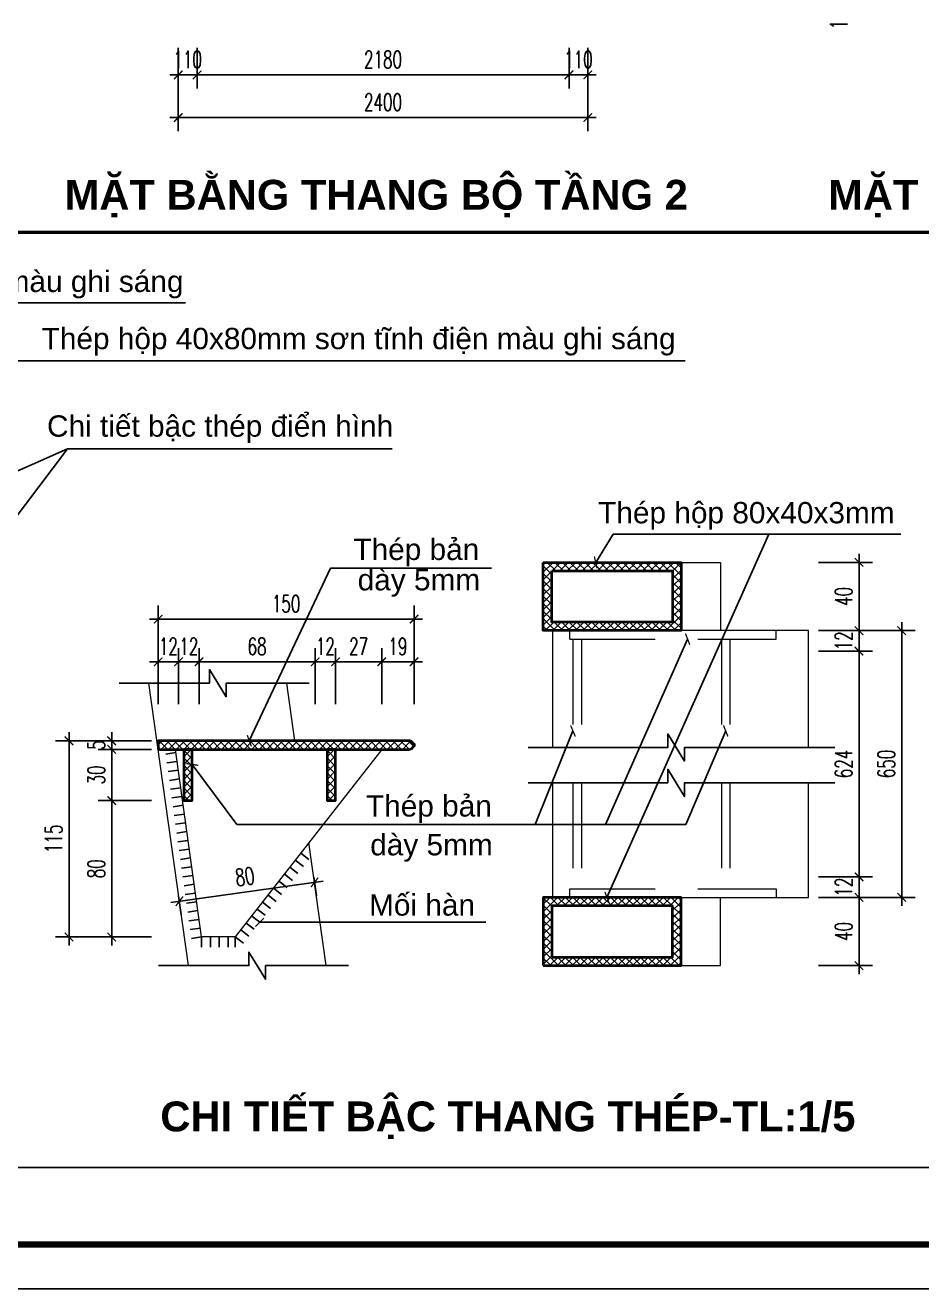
# Model space of a CAD drawing. Header units: millimetres. Extents: x -229618 to 2906, y -178063 to 96806.
# Drawn here: x -142437 to -137183, y -63851 to -56448 of the extents above; entities that cross this region are included whole.
import ezdxf
from ezdxf.enums import TextEntityAlignment as Align

# ---------------------------------------------------------------- set-up
doc = ezdxf.new("R2010")
doc.units = ezdxf.units.MM
doc.header["$LTSCALE"] = 200
doc.header["$MEASUREMENT"] = 0
doc.header["$PDMODE"] = 3
doc.header["$PDSIZE"] = 50
doc.linetypes.add('DASHED2', pattern=[0.375, 0.25, -0.125])
doc.layers.get('0').update_dxf_attribs({"color": 95, "linetype": 'CONTINUOUS'})
doc.layers.get('DEFPOINTS').update_dxf_attribs({"linetype": 'CONTINUOUS'})
for name, color, linetype, lineweight in [('cat', 1, 'CONTINUOUS', 40), ('hatch', 250, 'CONTINUOUS', 5), ('khuat', 8, 'DASHED2', 15), ('nho', 252, 'CONTINUOUS', 15), ('thay', 7, 'CONTINUOUS', 18)]:
    doc.layers.add(name, color=color, linetype=linetype, lineweight=lineweight)
for name, color, linetype in [('DIM', 251, 'CONTINUOUS'), ('KHUNGTEN', 7, 'CONTINUOUS'), ('TEXT', 33, 'CONTINUOUS')]:
    doc.layers.add(name, color=color, linetype=linetype)
doc.layers.add('in', color=203, linetype='CONTINUOUS', lineweight=5, plot=False)
doc.styles.add('Aria H B iso', font='Vharialb_0.ttf')
doc.styles.add('Arial iso', font='vnarial_0.ttf')
doc.styles.add('Scale', font='vnsimli.shx', dxfattribs={"width": 0.65, "bigfont": 'bigfont.shx'})
doc.dimstyles.new('Scale', dxfattribs={"dimscale": 75, "dimtxt": 2, "dimasz": 1, "dimexe": 1.6, "dimexo": 0, "dimgap": 0.8, "dimtad": 1, "dimdec": 0, "dimzin": 0, "dimdsep": 46, "dimtxsty": 'Scale', "dimblk": 'ARCHTICK', "dimcen": 0.1, "dimdle": 1, "dimclrd": 256, "dimclre": 256, "dimclrt": 3, "dimadec": 0, "dimazin": 0, "dimtfac": 1, "dimtdec": 0, "dimtix": 1, "dimtmove": 2, "dimatfit": 3, "dimldrblk": 'ARCHTICK', "dimfxl": 0, "dimtolj": 1, "dimtzin": 0, "dimarcsym": 0})

# ---------------------------------------------------------------- blocks, each defined once
blk = doc.blocks.new('_ArchTick')
at = {"color": 0, "linetype": 'ByBlock', "const_width": 0.15}
blk.add_lwpolyline([(-0.5, -0.5), (0.5, 0.5)], dxfattribs=at)
blk = doc.blocks.new('*D1002')
at = {"layer": 'DEFPOINTS', "color": 0}
for p in [(-139250, -56579.9), (-139140, -56579.9), (-139250, -56738.3)]:
    blk.add_point(p, dxfattribs=at)
at = {"layer": 'DIM', "lineweight": -2}
for p, q in [((-139250, -56579.9), (-139250, -56818.3)), ((-139140, -56579.9), (-139140, -56818.3)), ((-139250, -56738.3), (-139300, -56738.3)), ((-139140, -56738.3), (-139250, -56738.3)), ((-139140, -56738.3), (-139090, -56738.3))]:
    blk.add_line(p, q, dxfattribs=at)
at = {"layer": 'DIM', "lineweight": -2, "xscale": 50, "yscale": 50, "zscale": 50}
blk.add_blockref('_ArchTick', (-139250, -56738.3), dxfattribs=at)
at = {"layer": 'DIM', "lineweight": -2, "xscale": 50, "yscale": 50, "zscale": 50, "rotation": 180}
blk.add_blockref('_ArchTick', (-139140, -56738.3), dxfattribs=at)
at = {"layer": 'DIM', "color": 3, "insert": (-139195, -56648.3), "char_height": 100, "attachment_point": 5, "style": 'Scale'}
blk.add_mtext('\\A1;110', dxfattribs=at)
blk = doc.blocks.new('*D1003')
at = {"layer": 'DEFPOINTS', "color": 0}
for p in [(-141430, -56579.9), (-139250, -56579.9), (-141430, -56738.3)]:
    blk.add_point(p, dxfattribs=at)
at = {"layer": 'DIM', "lineweight": -2}
for p, q in [((-141430, -56579.9), (-141430, -56818.3)), ((-139250, -56579.9), (-139250, -56818.3)), ((-139200, -56738.3), (-141480, -56738.3))]:
    blk.add_line(p, q, dxfattribs=at)
at = {"layer": 'DIM', "lineweight": -2, "xscale": 50, "yscale": 50, "zscale": 50, "rotation": 180}
blk.add_blockref('_ArchTick', (-141430, -56738.3), dxfattribs=at)
at = {"layer": 'DIM', "lineweight": -2, "xscale": 50, "yscale": 50, "zscale": 50}
blk.add_blockref('_ArchTick', (-139250, -56738.3), dxfattribs=at)
at = {"layer": 'DIM', "color": 3, "insert": (-140340, -56648.3), "char_height": 100, "attachment_point": 5, "style": 'Scale'}
blk.add_mtext('\\A1;2180', dxfattribs=at)
blk = doc.blocks.new('*D1004')
at = {"layer": 'DEFPOINTS', "color": 0}
for p in [(-141540, -56579.9), (-141430, -56579.9), (-141540, -56738.3)]:
    blk.add_point(p, dxfattribs=at)
at = {"layer": 'DIM', "lineweight": -2}
for p, q in [((-141540, -56579.9), (-141540, -56818.3)), ((-141430, -56579.9), (-141430, -56818.3)), ((-141540, -56738.3), (-141590, -56738.3)), ((-141430, -56738.3), (-141540, -56738.3)), ((-141430, -56738.3), (-141380, -56738.3))]:
    blk.add_line(p, q, dxfattribs=at)
at = {"layer": 'DIM', "lineweight": -2, "xscale": 50, "yscale": 50, "zscale": 50}
blk.add_blockref('_ArchTick', (-141540, -56738.3), dxfattribs=at)
at = {"layer": 'DIM', "lineweight": -2, "xscale": 50, "yscale": 50, "zscale": 50, "rotation": 180}
blk.add_blockref('_ArchTick', (-141430, -56738.3), dxfattribs=at)
at = {"layer": 'DIM', "color": 3, "insert": (-141485, -56648.3), "char_height": 100, "attachment_point": 5, "style": 'Scale'}
blk.add_mtext('\\A1;110', dxfattribs=at)
blk = doc.blocks.new('*D1005')
at = {"layer": 'DEFPOINTS', "color": 0}
for p in [(-141540, -56704.9), (-139140, -56704.9), (-141540, -56988.3)]:
    blk.add_point(p, dxfattribs=at)
at = {"layer": 'DIM', "lineweight": -2}
for p, q in [((-141540, -56704.9), (-141540, -57068.3)), ((-139140, -56704.9), (-139140, -57068.3)), ((-139090, -56988.3), (-141590, -56988.3))]:
    blk.add_line(p, q, dxfattribs=at)
at = {"layer": 'DIM', "lineweight": -2, "xscale": 50, "yscale": 50, "zscale": 50, "rotation": 180}
blk.add_blockref('_ArchTick', (-141540, -56988.3), dxfattribs=at)
at = {"layer": 'DIM', "lineweight": -2, "xscale": 50, "yscale": 50, "zscale": 50}
blk.add_blockref('_ArchTick', (-139140, -56988.3), dxfattribs=at)
at = {"layer": 'DIM', "color": 3, "insert": (-140340, -56898.3), "char_height": 100, "attachment_point": 5, "style": 'Scale'}
blk.add_mtext('\\A1;2400', dxfattribs=at)
blk = doc.blocks.new('KhungA3')
at = {"layer": 'DEFPOINTS', "color": 8}
blk.add_lwpolyline([(-3.74, 3.81), (416.31, 3.81), (416.31, 300.81), (-3.74, 300.81)], close=True, dxfattribs=at)
at = {"layer": 'KHUNGTEN', "color": 4, "const_width": 0.724}
blk.add_lwpolyline([(7.54, 8.99), (411.13, 8.99), (411.13, 295.64), (7.54, 295.64)], close=True, dxfattribs=at)
blk = doc.blocks.new('*D1107')
at = {"layer": 'DEFPOINTS', "color": 0}
for p in [(-137468.5, -56193.4), (-137753.6, -56303.4), (-137468.5, -56303.4)]:
    blk.add_point(p, dxfattribs=at)
at = {"layer": 'DIM', "lineweight": -2}
for p, q in [((-137753.6, -56143.4), (-137753.6, -56353.4)), ((-137468.5, -56193.4), (-137833.6, -56193.4)), ((-137468.5, -56303.4), (-137833.6, -56303.4))]:
    blk.add_line(p, q, dxfattribs=at)
at = {"layer": 'DIM', "lineweight": -2, "xscale": 50, "yscale": 50, "zscale": 50}
for p, rotation in [((-137753.6, -56193.4), 90), ((-137753.6, -56303.4), 270)]:
    blk.add_blockref('_ArchTick', p, dxfattribs=dict(at, rotation=rotation))
at = {"layer": 'DIM', "color": 3, "insert": (-137668.6, -56388.2), "char_height": 100, "attachment_point": 5, "rotation": 90, "style": 'Scale'}
blk.add_mtext('\\A1;110', dxfattribs=at)
blk = doc.blocks.new('mbbacthep')
at = {"layer": 'cat'}
for points in [[(-155.42, 196.28), (-74.64, 196.28), (-74.64, 156.28), (-155.42, 156.28)], [(-150.42, 191.28), (-79.64, 191.28), (-79.64, 161.28), (-150.42, 161.28)], [(-155.42, -40), (-74.64, -40), (-74.64, 0), (-155.42, 0)], [(-150.42, -35), (-79.64, -35), (-79.64, -5), (-150.42, -5)]]:
    blk.add_lwpolyline(points, close=True, dxfattribs=at)
at = {"layer": 'hatch'}
for p, q in [((-51.5, 196.28), (-51.5, 156.28)), ((-51.5, -40), (-51.5, 0))]:
    blk.add_line(p, q, dxfattribs=at)
at = {"layer": 'khuat'}
for p, q in [((-139.9, 151.28), (-139.9, 156.28)), ((-18.96, 151.28), (-18.96, 156.28)), ((-139.9, 151.28), (-18.96, 151.28)), ((-138, 151.28), (-138, 87.79)), ((-133, 151.28), (-133, 87.79)), ((-51, 151.28), (-51, 87.79)), ((-46, 151.28), (-46, 87.79)), ((-138, 67.06), (-138, 5)), ((-133, 67.06), (-133, 5)), ((-51, 67.06), (-51, 5)), ((-46, 67.06), (-46, 5)), ((-139.9, 5), (-18.96, 5)), ((-139.9, 0), (-139.9, 5)), ((-18.96, 5), (-18.96, 0))]:
    blk.add_line(p, q, dxfattribs=at)
at = {"layer": 'nho'}
for p, q in [((-74.64, 196.28), (-51.5, 196.28)), ((-74.64, -40), (-51.5, -40))]:
    blk.add_line(p, q, dxfattribs=at)
at = {"layer": 'thay'}
for points in [[(0, 87.79), (0, 156.28), (-150, 156.28), (-150, 87.79)], [(-150, 67.06), (-150, 0), (0, 0), (0, 67.06)]]:
    blk.add_lwpolyline(points, dxfattribs=at)
blk = doc.blocks.new('mcbacthep')
at = {"layer": 'cat', "linetype": 'Continuous'}
blk.add_lwpolyline([(-150.27, 99.64), (-3.4, 99.64, 0.414214), (-0.27, 102.78), (-0.27, 101.51, 0.414214), (-3.4, 104.64), (-150.27, 104.64)], format="xyb", close=True, dxfattribs=at)
for points in [[(-135.27, 99.64), (-135.27, 69.64), (-130.27, 69.64), (-130.27, 99.64)], [(-51.27, 99.64), (-51.27, 69.64), (-46.27, 69.64), (-46.27, 99.64)]]:
    blk.add_lwpolyline(points, close=True, dxfattribs=at)
at = {"layer": 'DIM'}
for p, q in [((-139.9, 97.73), (-145.85, 96.9)), ((-139.18, 92.58), (-145.13, 91.75)), ((-138.46, 87.44), (-144.41, 86.61)), ((-137.74, 82.3), (-143.69, 81.46)), ((-137.03, 77.15), (-142.97, 76.32)), ((-136.31, 72.01), (-142.25, 71.18)), ((-135.59, 66.86), (-141.53, 66.03)), ((-134.87, 61.72), (-140.81, 60.89)), ((-134.15, 56.58), (-140.09, 55.74)), ((-133.43, 51.43), (-139.37, 50.6)), ((-132.71, 46.29), (-138.65, 45.46)), ((-131.99, 41.14), (-137.93, 40.31)), ((-66.68, 38.84), (-61.95, 35.15)), ((-131.27, 36), (-137.21, 35.17)), ((-130.55, 30.85), (-136.49, 30.02)), ((-73.07, 30.65), (-68.34, 26.96)), ((-69.88, 34.74), (-65.15, 31.05)), ((-129.83, 25.71), (-135.77, 24.88)), ((-79.47, 22.46), (-74.74, 18.77)), ((-76.27, 26.55), (-71.54, 22.86)), ((-129.11, 20.57), (-135.05, 19.74)), ((-128.39, 15.42), (-134.33, 14.59)), ((-82.66, 18.36), (-77.93, 14.67)), ((-127.67, 10.28), (-133.61, 9.45)), ((-89.05, 10.18), (-84.32, 6.48)), ((-85.86, 14.27), (-81.13, 10.58)), ((-126.95, 5.13), (-132.9, 4.3)), ((-95.44, 1.99), (-90.71, -1.71)), ((-92.25, 6.08), (-87.52, 2.39)), ((-126.23, -0.01), (-132.18, -0.84)), ((-125.51, -5.15), (-131.46, -5.98)), ((-101.84, -6.2), (-97.11, -9.89)), ((-98.64, -2.11), (-93.91, -5.8)), ((-124.79, -10.3), (-130.74, -11.13)), ((-124.79, -10.3), (-124.79, -16.3)), ((-119.6, -10.3), (-119.6, -16.3)), ((-114.41, -10.3), (-114.41, -16.3)), ((-109.21, -10.3), (-109.21, -16.3)), ((-105.03, -10.3), (-100.3, -13.99)), ((-105.03, -10.3), (-105.03, -16.3))]:
    blk.add_line(p, q, dxfattribs=at)
at = {"layer": 'thay'}
for p, q in [((-132.54, -27.09), (-155.69, 138.41)), ((-70.19, 104.64), (-74.91, 138.41)), ((-124.79, -10.3), (-140.17, 99.64)), ((-19.23, 99.64), (-105.03, -10.3)), ((-51.77, -27.09), (-61.85, 45.03)), ((-105.03, -10.3), (-124.79, -10.3))]:
    blk.add_line(p, q, dxfattribs=at)
blk = doc.blocks.new('*D1162')
at = {"layer": 'DEFPOINTS', "color": 0}
for p in [(-141930.3, -60690.2), (-141696.9, -60640.2), (-141696.9, -60690.2)]:
    blk.add_point(p, dxfattribs=at)
at = {"layer": 'DIM', "lineweight": -2}
for p, q in [((-141930.3, -60640.2), (-141930.3, -60590.2)), ((-141696.9, -60640.2), (-142010.3, -60640.2)), ((-141696.9, -60690.2), (-142010.3, -60690.2)), ((-141930.3, -60640.2), (-141930.3, -60690.2)), ((-141930.3, -60690.2), (-141930.3, -60740.2))]:
    blk.add_line(p, q, dxfattribs=at)
at = {"layer": 'DIM', "lineweight": -2, "xscale": 50, "yscale": 50, "zscale": 50}
for p, rotation in [((-141930.3, -60640.2), 270), ((-141930.3, -60690.2), 90)]:
    blk.add_blockref('_ArchTick', p, dxfattribs=dict(at, rotation=rotation))
at = {"layer": 'DIM', "color": 3, "insert": (-142020.3, -60665.2), "char_height": 100, "attachment_point": 5, "rotation": 90, "style": 'Scale'}
blk.add_mtext('\\A1;5', dxfattribs=at)
blk = doc.blocks.new('*D1163')
at = {"layer": 'DEFPOINTS', "color": 0}
for p in [(-141696.9, -60690.2), (-141930.3, -60990.2), (-141696.9, -60990.2)]:
    blk.add_point(p, dxfattribs=at)
at = {"layer": 'DIM', "lineweight": -2}
for p, q in [((-141696.9, -60690.2), (-142010.3, -60690.2)), ((-141930.3, -60640.2), (-141930.3, -61040.2)), ((-141696.9, -60990.2), (-142010.3, -60990.2))]:
    blk.add_line(p, q, dxfattribs=at)
at = {"layer": 'DIM', "lineweight": -2, "xscale": 50, "yscale": 50, "zscale": 50}
for p, rotation in [((-141930.3, -60690.2), 90), ((-141930.3, -60990.2), 270)]:
    blk.add_blockref('_ArchTick', p, dxfattribs=dict(at, rotation=rotation))
at = {"layer": 'DIM', "color": 3, "insert": (-142020.3, -60840.2), "char_height": 100, "attachment_point": 5, "rotation": 90, "style": 'Scale'}
blk.add_mtext('\\A1;30', dxfattribs=at)
blk = doc.blocks.new('*D1164')
at = {"layer": 'DEFPOINTS', "color": 0}
for p in [(-141696.9, -60990.2), (-141930.3, -61789.6), (-141696.9, -61789.6)]:
    blk.add_point(p, dxfattribs=at)
at = {"layer": 'DIM', "lineweight": -2}
for p, q in [((-141696.9, -60990.2), (-142010.3, -60990.2)), ((-141930.3, -60940.2), (-141930.3, -61839.6)), ((-141696.9, -61789.6), (-142010.3, -61789.6))]:
    blk.add_line(p, q, dxfattribs=at)
at = {"layer": 'DIM', "lineweight": -2, "xscale": 50, "yscale": 50, "zscale": 50}
for p, rotation in [((-141930.3, -60990.2), 90), ((-141930.3, -61789.6), 270)]:
    blk.add_blockref('_ArchTick', p, dxfattribs=dict(at, rotation=rotation))
at = {"layer": 'DIM', "color": 3, "insert": (-142020.3, -61389.9), "char_height": 100, "attachment_point": 5, "rotation": 90, "style": 'Scale'}
blk.add_mtext('\\A1;80', dxfattribs=at)
blk = doc.blocks.new('*D1165')
at = {"layer": 'DEFPOINTS', "color": 0}
for p in [(-141696.9, -60640.2), (-142180.3, -61789.6), (-141696.9, -61789.6)]:
    blk.add_point(p, dxfattribs=at)
at = {"layer": 'DIM', "lineweight": -2}
for p, q in [((-142180.3, -60590.2), (-142180.3, -61839.6)), ((-141696.9, -60640.2), (-142260.3, -60640.2)), ((-141696.9, -61789.6), (-142260.3, -61789.6))]:
    blk.add_line(p, q, dxfattribs=at)
at = {"layer": 'DIM', "lineweight": -2, "xscale": 50, "yscale": 50, "zscale": 50}
for p, rotation in [((-142180.3, -60640.2), 90), ((-142180.3, -61789.6), 270)]:
    blk.add_blockref('_ArchTick', p, dxfattribs=dict(at, rotation=rotation))
at = {"layer": 'DIM', "color": 3, "insert": (-142270.3, -61214.9), "char_height": 100, "attachment_point": 5, "rotation": 90, "style": 'Scale'}
blk.add_mtext('\\A1;115', dxfattribs=at)
blk = doc.blocks.new('*D1166')
at = {"layer": 'DEFPOINTS', "color": 0}
for p in [(-141538.1, -60177.3), (-141658.1, -60425.9), (-141538.1, -60425.9)]:
    blk.add_point(p, dxfattribs=at)
at = {"layer": 'DIM', "lineweight": -2}
for p, q in [((-141658.1, -60425.9), (-141658.1, -60097.3)), ((-141538.1, -60425.9), (-141538.1, -60097.3)), ((-141658.1, -60177.3), (-141708.1, -60177.3)), ((-141658.1, -60177.3), (-141538.1, -60177.3)), ((-141538.1, -60177.3), (-141488.1, -60177.3))]:
    blk.add_line(p, q, dxfattribs=at)
at = {"layer": 'DIM', "lineweight": -2, "xscale": 50, "yscale": 50, "zscale": 50}
blk.add_blockref('_ArchTick', (-141658.1, -60177.3), dxfattribs=at)
at = {"layer": 'DIM', "lineweight": -2, "xscale": 50, "yscale": 50, "zscale": 50, "rotation": 180}
blk.add_blockref('_ArchTick', (-141538.1, -60177.3), dxfattribs=at)
at = {"layer": 'DIM', "color": 3, "insert": (-141598.1, -60087.3), "char_height": 100, "attachment_point": 5, "style": 'Scale'}
blk.add_mtext('\\A1;12', dxfattribs=at)
blk = doc.blocks.new('*D1167')
at = {"layer": 'DEFPOINTS', "color": 0}
for p in [(-141418.1, -60177.3), (-141538.1, -60425.9), (-141418.1, -60425.9)]:
    blk.add_point(p, dxfattribs=at)
at = {"layer": 'DIM', "lineweight": -2}
for p, q in [((-141538.1, -60425.9), (-141538.1, -60097.3)), ((-141418.1, -60425.9), (-141418.1, -60097.3)), ((-141538.1, -60177.3), (-141588.1, -60177.3)), ((-141538.1, -60177.3), (-141418.1, -60177.3)), ((-141418.1, -60177.3), (-141368.1, -60177.3))]:
    blk.add_line(p, q, dxfattribs=at)
at = {"layer": 'DIM', "lineweight": -2, "xscale": 50, "yscale": 50, "zscale": 50}
blk.add_blockref('_ArchTick', (-141538.1, -60177.3), dxfattribs=at)
at = {"layer": 'DIM', "lineweight": -2, "xscale": 50, "yscale": 50, "zscale": 50, "rotation": 180}
blk.add_blockref('_ArchTick', (-141418.1, -60177.3), dxfattribs=at)
at = {"layer": 'DIM', "color": 3, "insert": (-141478.1, -60087.3), "char_height": 100, "attachment_point": 5, "style": 'Scale'}
blk.add_mtext('\\A1;12', dxfattribs=at)
blk = doc.blocks.new('*D1168')
at = {"layer": 'DEFPOINTS', "color": 0}
for p in [(-140738.1, -60177.3), (-141418.1, -60425.9), (-140738.1, -60425.9)]:
    blk.add_point(p, dxfattribs=at)
at = {"layer": 'DIM', "lineweight": -2}
for p, q in [((-141418.1, -60425.9), (-141418.1, -60097.3)), ((-140738.1, -60425.9), (-140738.1, -60097.3)), ((-141468.1, -60177.3), (-140688.1, -60177.3))]:
    blk.add_line(p, q, dxfattribs=at)
at = {"layer": 'DIM', "lineweight": -2, "xscale": 50, "yscale": 50, "zscale": 50, "rotation": 180}
blk.add_blockref('_ArchTick', (-141418.1, -60177.3), dxfattribs=at)
at = {"layer": 'DIM', "lineweight": -2, "xscale": 50, "yscale": 50, "zscale": 50}
blk.add_blockref('_ArchTick', (-140738.1, -60177.3), dxfattribs=at)
at = {"layer": 'DIM', "color": 3, "insert": (-141078.1, -60087.3), "char_height": 100, "attachment_point": 5, "style": 'Scale'}
blk.add_mtext('\\A1;68', dxfattribs=at)
blk = doc.blocks.new('*D1169')
at = {"layer": 'DEFPOINTS', "color": 0}
for p in [(-140618.1, -60177.3), (-140738.1, -60425.9), (-140618.1, -60425.9)]:
    blk.add_point(p, dxfattribs=at)
at = {"layer": 'DIM', "lineweight": -2}
for p, q in [((-140738.1, -60425.9), (-140738.1, -60097.3)), ((-140618.1, -60425.9), (-140618.1, -60097.3)), ((-140738.1, -60177.3), (-140788.1, -60177.3)), ((-140738.1, -60177.3), (-140618.1, -60177.3)), ((-140618.1, -60177.3), (-140568.1, -60177.3))]:
    blk.add_line(p, q, dxfattribs=at)
at = {"layer": 'DIM', "lineweight": -2, "xscale": 50, "yscale": 50, "zscale": 50}
blk.add_blockref('_ArchTick', (-140738.1, -60177.3), dxfattribs=at)
at = {"layer": 'DIM', "lineweight": -2, "xscale": 50, "yscale": 50, "zscale": 50, "rotation": 180}
blk.add_blockref('_ArchTick', (-140618.1, -60177.3), dxfattribs=at)
at = {"layer": 'DIM', "color": 3, "insert": (-140678.1, -60087.3), "char_height": 100, "attachment_point": 5, "style": 'Scale'}
blk.add_mtext('\\A1;12', dxfattribs=at)
blk = doc.blocks.new('*D1170')
at = {"layer": 'DEFPOINTS', "color": 0}
for p in [(-140347.7, -60177.3), (-140618.1, -60425.9), (-140347.7, -60425.9)]:
    blk.add_point(p, dxfattribs=at)
at = {"layer": 'DIM', "lineweight": -2}
for p, q in [((-140618.1, -60425.9), (-140618.1, -60097.3)), ((-140347.7, -60425.9), (-140347.7, -60097.3)), ((-140668.1, -60177.3), (-140297.7, -60177.3))]:
    blk.add_line(p, q, dxfattribs=at)
at = {"layer": 'DIM', "lineweight": -2, "xscale": 50, "yscale": 50, "zscale": 50, "rotation": 180}
blk.add_blockref('_ArchTick', (-140618.1, -60177.3), dxfattribs=at)
at = {"layer": 'DIM', "lineweight": -2, "xscale": 50, "yscale": 50, "zscale": 50}
blk.add_blockref('_ArchTick', (-140347.7, -60177.3), dxfattribs=at)
at = {"layer": 'DIM', "color": 3, "insert": (-140482.9, -60087.3), "char_height": 100, "attachment_point": 5, "style": 'Scale'}
blk.add_mtext('\\A1;27', dxfattribs=at)
blk = doc.blocks.new('*D1171')
at = {"layer": 'DEFPOINTS', "color": 0}
for p in [(-140158.1, -60177.3), (-140347.7, -60425.9), (-140158.1, -60425.9)]:
    blk.add_point(p, dxfattribs=at)
at = {"layer": 'DIM', "lineweight": -2}
for p, q in [((-140347.7, -60425.9), (-140347.7, -60097.3)), ((-140158.1, -60425.9), (-140158.1, -60097.3)), ((-140397.7, -60177.3), (-140108.1, -60177.3))]:
    blk.add_line(p, q, dxfattribs=at)
at = {"layer": 'DIM', "lineweight": -2, "xscale": 50, "yscale": 50, "zscale": 50, "rotation": 180}
blk.add_blockref('_ArchTick', (-140347.7, -60177.3), dxfattribs=at)
at = {"layer": 'DIM', "lineweight": -2, "xscale": 50, "yscale": 50, "zscale": 50}
blk.add_blockref('_ArchTick', (-140158.1, -60177.3), dxfattribs=at)
at = {"layer": 'DIM', "color": 3, "insert": (-140252.9, -60087.3), "char_height": 100, "attachment_point": 5, "style": 'Scale'}
blk.add_mtext('\\A1;19', dxfattribs=at)
blk = doc.blocks.new('*D1172')
at = {"layer": 'DEFPOINTS', "color": 0}
for p in [(-141658.1, -59927.3), (-141658.1, -60425.9), (-140158.1, -60425.9)]:
    blk.add_point(p, dxfattribs=at)
at = {"layer": 'DIM', "lineweight": -2}
for p, q in [((-141658.1, -60425.9), (-141658.1, -59847.3)), ((-140158.1, -60425.9), (-140158.1, -59847.3)), ((-140108.1, -59927.3), (-141708.1, -59927.3))]:
    blk.add_line(p, q, dxfattribs=at)
at = {"layer": 'DIM', "lineweight": -2, "xscale": 50, "yscale": 50, "zscale": 50, "rotation": 180}
blk.add_blockref('_ArchTick', (-141658.1, -59927.3), dxfattribs=at)
at = {"layer": 'DIM', "lineweight": -2, "xscale": 50, "yscale": 50, "zscale": 50}
blk.add_blockref('_ArchTick', (-140158.1, -59927.3), dxfattribs=at)
at = {"layer": 'DIM', "color": 3, "insert": (-140908.1, -59837.3), "char_height": 100, "attachment_point": 5, "style": 'Scale'}
blk.add_mtext('\\A1;150', dxfattribs=at)
blk = doc.blocks.new('*D1173')
at = {"layer": 'DEFPOINTS', "color": 0}
for p in [(-140745.8, -61437.4), (-141538.1, -61548.2), (-141533.6, -61580.4)]:
    blk.add_point(p, dxfattribs=at)
at = {"layer": 'DIM', "lineweight": -2}
for p, q in [((-140745.8, -61437.4), (-140730.2, -61548.9)), ((-140691.8, -61462.7), (-141583.1, -61587.4)), ((-141538.1, -61548.2), (-141522.5, -61659.7))]:
    blk.add_line(p, q, dxfattribs=at)
at = {"layer": 'DIM', "lineweight": -2, "xscale": 50, "yscale": 50, "zscale": 50}
for p, rotation in [((-140741.3, -61469.6), 7.961750341934541), ((-141533.6, -61580.4), 187.9617503419346)]:
    blk.add_blockref('_ArchTick', p, dxfattribs=dict(at, rotation=rotation))
at = {"layer": 'DIM', "color": 3, "insert": (-141149.9, -61435.9), "char_height": 100, "attachment_point": 5, "rotation": 7.96175, "style": 'Scale'}
blk.add_mtext('\\A1;80', dxfattribs=at)
blk = doc.blocks.new('*D1174')
at = {"layer": 'DEFPOINTS', "color": 0}
for p in [(-137788.2, -61557.5), (-137550.4, -61557.5), (-137788.2, -61957.5)]:
    blk.add_point(p, dxfattribs=at)
at = {"layer": 'DIM', "lineweight": -2}
for p, q in [((-137550.4, -62007.5), (-137550.4, -61507.5)), ((-137788.2, -61557.5), (-137470.4, -61557.5)), ((-137788.2, -61957.5), (-137470.4, -61957.5))]:
    blk.add_line(p, q, dxfattribs=at)
at = {"layer": 'DIM', "lineweight": -2, "xscale": 50, "yscale": 50, "zscale": 50}
for p, rotation in [((-137550.4, -61557.5), 90), ((-137550.4, -61957.5), 270)]:
    blk.add_blockref('_ArchTick', p, dxfattribs=dict(at, rotation=rotation))
at = {"layer": 'DIM', "color": 3, "insert": (-137640.4, -61757.5), "char_height": 100, "attachment_point": 5, "rotation": 90, "style": 'Scale'}
blk.add_mtext('\\A1;40', dxfattribs=at)
blk = doc.blocks.new('*D1175')
at = {"layer": 'DEFPOINTS', "color": 0}
for p in [(-137788.2, -61437.5), (-137550.4, -61437.5), (-137788.2, -61557.5)]:
    blk.add_point(p, dxfattribs=at)
at = {"layer": 'DIM', "lineweight": -2}
for p, q in [((-137788.2, -61437.5), (-137470.4, -61437.5)), ((-137550.4, -61437.5), (-137550.4, -61387.5)), ((-137550.4, -61557.5), (-137550.4, -61437.5)), ((-137788.2, -61557.5), (-137470.4, -61557.5)), ((-137550.4, -61557.5), (-137550.4, -61607.5))]:
    blk.add_line(p, q, dxfattribs=at)
at = {"layer": 'DIM', "lineweight": -2, "xscale": 50, "yscale": 50, "zscale": 50}
for p, rotation in [((-137550.4, -61437.5), 270), ((-137550.4, -61557.5), 90)]:
    blk.add_blockref('_ArchTick', p, dxfattribs=dict(at, rotation=rotation))
at = {"layer": 'DIM', "color": 3, "insert": (-137640.4, -61497.5), "char_height": 100, "attachment_point": 5, "rotation": 90, "style": 'Scale'}
blk.add_mtext('\\A1;12', dxfattribs=at)
blk = doc.blocks.new('*D1176')
at = {"layer": 'DEFPOINTS', "color": 0}
for p in [(-137788.2, -60114.7), (-137550.4, -60114.7), (-137788.2, -61437.5)]:
    blk.add_point(p, dxfattribs=at)
at = {"layer": 'DIM', "lineweight": -2}
for p, q in [((-137550.4, -61487.5), (-137550.4, -60064.7)), ((-137788.2, -60114.7), (-137470.4, -60114.7)), ((-137788.2, -61437.5), (-137470.4, -61437.5))]:
    blk.add_line(p, q, dxfattribs=at)
at = {"layer": 'DIM', "lineweight": -2, "xscale": 50, "yscale": 50, "zscale": 50}
for p, rotation in [((-137550.4, -60114.7), 90), ((-137550.4, -61437.5), 270)]:
    blk.add_blockref('_ArchTick', p, dxfattribs=dict(at, rotation=rotation))
at = {"layer": 'DIM', "color": 3, "insert": (-137640.4, -60776.1), "char_height": 100, "attachment_point": 5, "rotation": 90, "style": 'Scale'}
blk.add_mtext('\\A1;624', dxfattribs=at)
blk = doc.blocks.new('*D1177')
at = {"layer": 'DEFPOINTS', "color": 0}
for p in [(-137788.2, -59994.7), (-137550.4, -59994.7), (-137788.2, -60114.7)]:
    blk.add_point(p, dxfattribs=at)
at = {"layer": 'DIM', "lineweight": -2}
for p, q in [((-137550.4, -59994.7), (-137550.4, -59944.7)), ((-137788.2, -59994.7), (-137470.4, -59994.7)), ((-137550.4, -60114.7), (-137550.4, -59994.7)), ((-137788.2, -60114.7), (-137470.4, -60114.7)), ((-137550.4, -60114.7), (-137550.4, -60164.7))]:
    blk.add_line(p, q, dxfattribs=at)
at = {"layer": 'DIM', "lineweight": -2, "xscale": 50, "yscale": 50, "zscale": 50}
for p, rotation in [((-137550.4, -59994.7), 270), ((-137550.4, -60114.7), 90)]:
    blk.add_blockref('_ArchTick', p, dxfattribs=dict(at, rotation=rotation))
at = {"layer": 'DIM', "color": 3, "insert": (-137640.4, -60054.7), "char_height": 100, "attachment_point": 5, "rotation": 90, "style": 'Scale'}
blk.add_mtext('\\A1;12', dxfattribs=at)
blk = doc.blocks.new('*D1178')
at = {"layer": 'DEFPOINTS', "color": 0}
for p in [(-137788.2, -59594.7), (-137550.4, -59594.7), (-137788.2, -59994.7)]:
    blk.add_point(p, dxfattribs=at)
at = {"layer": 'DIM', "lineweight": -2}
for p, q in [((-137550.4, -60044.7), (-137550.4, -59544.7)), ((-137788.2, -59594.7), (-137470.4, -59594.7)), ((-137788.2, -59994.7), (-137470.4, -59994.7))]:
    blk.add_line(p, q, dxfattribs=at)
at = {"layer": 'DIM', "lineweight": -2, "xscale": 50, "yscale": 50, "zscale": 50}
for p, rotation in [((-137550.4, -59594.7), 90), ((-137550.4, -59994.7), 270)]:
    blk.add_blockref('_ArchTick', p, dxfattribs=dict(at, rotation=rotation))
at = {"layer": 'DIM', "color": 3, "insert": (-137640.4, -59794.7), "char_height": 100, "attachment_point": 5, "rotation": 90, "style": 'Scale'}
blk.add_mtext('\\A1;40', dxfattribs=at)
blk = doc.blocks.new('*D1179')
at = {"layer": 'DEFPOINTS', "color": 0}
for p in [(-137788.2, -59994.7), (-137788.2, -61557.5), (-137300.4, -61557.5)]:
    blk.add_point(p, dxfattribs=at)
at = {"layer": 'DIM', "lineweight": -2}
for p, q in [((-137300.4, -59944.7), (-137300.4, -61607.5)), ((-137788.2, -59994.7), (-137220.4, -59994.7)), ((-137788.2, -61557.5), (-137220.4, -61557.5))]:
    blk.add_line(p, q, dxfattribs=at)
at = {"layer": 'DIM', "lineweight": -2, "xscale": 50, "yscale": 50, "zscale": 50}
for p, rotation in [((-137300.4, -59994.7), 90), ((-137300.4, -61557.5), 270)]:
    blk.add_blockref('_ArchTick', p, dxfattribs=dict(at, rotation=rotation))
at = {"layer": 'DIM', "color": 3, "insert": (-137390.4, -60776.1), "char_height": 100, "attachment_point": 5, "rotation": 90, "style": 'Scale'}
blk.add_mtext('\\A1;650', dxfattribs=at)

msp = doc.modelspace()

# ---------------------------------------------------------------- hatches: boundary and pattern name
at = {"layer": 'hatch'}
h = msp.add_hatch(dxfattribs=at)
h.set_pattern_fill('ANSI37', color=256, scale=250, style=0)
h.set_pattern_definition([(45, (-37536.817, 50166.584), (-22.097087, 22.097087), []), (135, (-37536.817, 50166.584), (-22.097087, -22.097087), [])])
h.paths.add_polyline_path([(-138593.2, -61557.5), (-139346.8, -61557.5), (-139401, -61557.5), (-139401, -61957.5), (-138593.2, -61957.5)])
h.paths.add_polyline_path([(-139351, -61907.5), (-139351, -61607.5), (-138643.2, -61607.5), (-138643.2, -61907.5)], flags=16)
h.paths.add_polyline_path([(-138593.2, -59594.7), (-139401, -59594.7), (-139401, -59994.7), (-138593.2, -59994.7)])
h.paths.add_polyline_path([(-138643.2, -59644.7), (-138643.2, -59944.7), (-139351, -59944.7), (-139351, -59644.7)], flags=16)
h = msp.add_hatch(dxfattribs=at)
h.set_pattern_fill('ANSI37', color=256, scale=250, style=0)
h.set_pattern_definition([(45, (-37676.544, 49549.538), (-22.097087, 22.097087), []), (135, (-37676.544, 49549.538), (-22.097087, -22.097087), [])])
edge = h.paths.add_edge_path()
edge.add_line((-140189.5, -60640.2), (-141658.1, -60640.2))
edge.add_line((-141658.1, -60640.2), (-141658.1, -60690.2))
edge.add_line((-141658.1, -60690.2), (-140189.5, -60690.2))
edge.add_arc((-140189.5, -60658.8), 31.4, 270, 348.30465)
edge.add_arc((-140189.5, -60671.5), 31.4, 11.69535, 90)
h.paths.add_polyline_path([(-140668.1, -60690.2), (-140668.1, -60990.2), (-140618.1, -60990.2), (-140618.1, -60690.2)])
h.paths.add_polyline_path([(-141458.1, -60990.2), (-141458.1, -60690.2), (-141508.1, -60690.2), (-141508.1, -60990.2)])

# ---------------------------------------------------------------- linework, layer by layer
at = {"layer": 'DIM'}
for points in [[(-140773.7, -60302.5), (-141259.4, -60302.5), (-141259.4, -60382.3), (-141308.4, -60302.5), (-141357.4, -60222.8), (-141357.4, -60302.5), (-141886.5, -60302.5)], [(-137692.8, -60679.5), (-138573.8, -60679.5), (-138573.8, -60759.3), (-138622.8, -60679.5), (-138671.8, -60599.8), (-138671.8, -60679.5), (-139489.6, -60679.5)], [(-137692.8, -60886.9), (-138573.8, -60886.9), (-138573.8, -60966.6), (-138622.8, -60886.9), (-138671.8, -60807.1), (-138671.8, -60886.9), (-139489.6, -60886.9)], [(-140542.2, -61957.5), (-141027.9, -61957.5), (-141027.9, -62037.2), (-141077, -61957.5), (-141126, -61877.7), (-141126, -61957.5), (-141655, -61957.5)]]:
    msp.add_lwpolyline(points, dxfattribs=at)
msp.add_lwpolyline([(-146864.7, -63139.7), (-136990.3, -63139.7), (-136990.3, -63591.8), (-146864.7, -63591.8)], close=True, dxfattribs=at)
at = {"layer": 'in'}
msp.add_lwpolyline([(-147428.7, -49000.5), (-126426.6, -49000.5), (-126426.6, -63850.5), (-147428.7, -63850.5)], close=True, dxfattribs=at)
at = {"layer": 'khuat', "color": 5, "ltscale": 2, "const_width": 20}
msp.add_lwpolyline([(-146864.7, -57660.7), (-133308.2, -57660.7)], dxfattribs=at)

# ---------------------------------------------------------------- block references
at = {"layer": 'DIM', "xscale": 10, "yscale": 10, "zscale": 10}
for name, p in [('mbbacthep', (-137846.8, -61557.5)), ('mcbacthep', (-140155.4, -61686.6))]:
    msp.add_blockref(name, p, dxfattribs=at)
at = {"layer": 'thay', "xscale": 50, "yscale": 50, "zscale": 50.00000000000006}
for p in [(-147241.8, -64041.2), (-147241.8, -78891.2)]:
    msp.add_blockref('KhungA3', p, dxfattribs=at)

# ---------------------------------------------------------------- texts
at = {"layer": 'TEXT', "style": 'Aria H B iso'}
for s, p in [('mÆt b»ng thang bé tÇng 2', (-140380, -57528.5)), ('mÆt b»ng thang bé tÇng 3', (-135905.1, -57528.5)), ('Chi tiÕt bËc thang thÐp-tl:1/5', (-139608.3, -62928.5))]:
    msp.add_text(s, height=175, dxfattribs=at).set_placement(p, align=Align.CENTER)
at = {"layer": 'TEXT', "style": 'Arial iso'}
for s, p in [('ThÐp trßn D=14 s¬n tÜnh ®iÖn mµu ghi s¸ng', (-144890.2, -58010.7)), ('ThÐp hép 40x80mm s¬n tÜnh ®iÖn mµu ghi s¸ng', (-142340.8, -58345.6)), ('Chi tiÕt bËc thÐp ®iÓn h×nh', (-142309.3, -58858.4)), ('ThÐp hép 80x40x3mm', (-139079.2, -59366)), ('ThÐp b¶n', (-140513.8, -59580.9)), ('dµy 5mm', (-140488.8, -59758.8)), ('ThÐp b¶n', (-140440.1, -61084)), ('dµy 5mm', (-140415.1, -61311.4)), ('Mèi hµn', (-140421.9, -61664.5))]:
    msp.add_text(s, height=125, dxfattribs=at).set_placement(p)

# ---------------------------------------------------------------- dimensions: what is measured, and where the dimension line sits
at = {"layer": 'DIM'}
dim = msp.add_linear_dim(base=(-137753.6, -56303.4), p1=(-137468.5, -56193.4), p2=(-137468.5, -56303.4), angle=90, dimstyle='Scale', override={"dimscale": 50}, dxfattribs=at)
dim.commit()
dim.dimension.update_dxf_attribs({"geometry": '*D1107', "text_midpoint": (-137668.6, -56388.2), "dimtype": 160})
for base, p1, p2, angle, override, picture, middle in [((-141540, -56738.3), (-141430, -56579.9), (-141540, -56579.9), 180, {"dimscale": 50}, '*D1004', (-141485, -56648.3)), ((-141430, -56738.3), (-139250, -56579.9), (-141430, -56579.9), 180, {"dimscale": 50}, '*D1003', (-140340, -56648.3)), ((-139250, -56738.3), (-139140, -56579.9), (-139250, -56579.9), 180, {"dimscale": 50}, '*D1002', (-139195, -56648.3)), ((-141540, -56988.3), (-139140, -56704.9), (-141540, -56704.9), 180, {"dimscale": 50}, '*D1005', (-140340, -56898.3)), ((-137550.4, -59594.7), (-137788.2, -59994.7), (-137788.2, -59594.7), 90, {"dimscale": 50, "dimlfac": 0.1}, '*D1178', (-137640.4, -59794.7)), ((-137550.4, -59994.7), (-137788.2, -60114.7), (-137788.2, -59994.7), 90, {"dimscale": 50, "dimlfac": 0.1}, '*D1177', (-137640.4, -60054.7)), ((-142180.3, -61789.6), (-141696.9, -60640.2), (-141696.9, -61789.6), 90, {"dimscale": 50, "dimlfac": 0.1}, '*D1165', (-142270.3, -61214.9)), ((-141930.3, -60690.2), (-141696.9, -60640.2), (-141696.9, -60690.2), 90, {"dimscale": 50, "dimlfac": 0.1}, '*D1162', (-142020.3, -60665.2)), ((-141930.3, -60990.2), (-141696.9, -60690.2), (-141696.9, -60990.2), 90, {"dimscale": 50, "dimlfac": 0.1}, '*D1163', (-142020.3, -60840.2)), ((-141930.3, -61789.6), (-141696.9, -60990.2), (-141696.9, -61789.6), 90, {"dimscale": 50, "dimlfac": 0.1}, '*D1164', (-142020.3, -61389.9)), ((-137550.4, -61437.5), (-137788.2, -61557.5), (-137788.2, -61437.5), 90, {"dimscale": 50, "dimlfac": 0.1}, '*D1175', (-137640.4, -61497.5)), ((-137550.4, -61557.5), (-137788.2, -61957.5), (-137788.2, -61557.5), 90, {"dimscale": 50, "dimlfac": 0.1}, '*D1174', (-137640.4, -61757.5))]:
    dim = msp.add_linear_dim(base=base, p1=p1, p2=p2, angle=angle, dimstyle='Scale', override=override, dxfattribs=at)
    dim.commit()
    dim.dimension.update_dxf_attribs({"geometry": picture, "text_midpoint": middle})
for base, p1, p2, picture, middle in [((-141658.1, -59927.3), (-140158.1, -60425.9), (-141658.1, -60425.9), '*D1172', (-140908.1, -59837.3)), ((-141538.1, -60177.3), (-141658.1, -60425.9), (-141538.1, -60425.9), '*D1166', (-141598.1, -60087.3)), ((-141418.1, -60177.3), (-141538.1, -60425.9), (-141418.1, -60425.9), '*D1167', (-141478.1, -60087.3)), ((-140738.1, -60177.3), (-141418.1, -60425.9), (-140738.1, -60425.9), '*D1168', (-141078.1, -60087.3)), ((-140618.1, -60177.3), (-140738.1, -60425.9), (-140618.1, -60425.9), '*D1169', (-140678.1, -60087.3)), ((-140347.7, -60177.3), (-140618.1, -60425.9), (-140347.7, -60425.9), '*D1170', (-140482.9, -60087.3)), ((-140158.1, -60177.3), (-140347.7, -60425.9), (-140158.1, -60425.9), '*D1171', (-140252.9, -60087.3))]:
    dim = msp.add_linear_dim(base=base, p1=p1, p2=p2, dimstyle='Scale', override={"dimscale": 50, "dimlfac": 0.1}, dxfattribs=at)
    dim.commit()
    dim.dimension.update_dxf_attribs({"geometry": picture, "text_midpoint": middle})
for base, p1, p2, text, picture, middle in [((-137300.4, -61557.5), (-137788.2, -59994.7), (-137788.2, -61557.5), '650', '*D1179', (-137390.4, -60776.1)), ((-137550.4, -60114.7), (-137788.2, -61437.5), (-137788.2, -60114.7), '624', '*D1176', (-137640.4, -60776.1))]:
    dim = msp.add_linear_dim(base=base, p1=p1, p2=p2, angle=90, text=text, dimstyle='Scale', override={"dimscale": 50, "dimlfac": 0.1}, dxfattribs=at)
    dim.commit()
    dim.dimension.update_dxf_attribs({"geometry": picture, "text_midpoint": middle})
dim = msp.add_aligned_dim(p1=(-140745.8, -61437.4), p2=(-141538.1, -61548.2), distance=32.6, dimstyle='Scale', override={"dimscale": 50, "dimlfac": 0.1}, dxfattribs=at)
dim.commit()
dim.dimension.update_dxf_attribs({"geometry": '*D1173', "text_midpoint": (-141149.9, -61435.9)})

# ---------------------------------------------------------------- leaders
at = {"layer": 'DIM', "ltscale": 2.5}
for points in [[(-145089.4, -58864.7), (-144888.8, -58074.3), (-141497.1, -58074.3)], [(-145173.9, -59300.8), (-144805.2, -58414.7), (-138568.9, -58414.7)], [(-143061.9, -58761.7), (-142771.8, -58414.7), (-138568.4, -58414.7)], [(-145590.1, -60429.7), (-142188.9, -58929.8)], [(-143325, -60429.7), (-142188.9, -58929.8), (-140287.3, -58929.8)]]:
    msp.add_leader(points, dimstyle='Scale', override={"dimscale": 50, "dimfxl": 90}, dxfattribs=at)
at = {"layer": 'DIM'}
for points in [[(-139093.6, -59594.7), (-138990.5, -59429.1), (-137305.5, -59429.1)], [(-139027.8, -61557.5), (-138079.3, -59429.1)], [(-141123.6, -60640.2), (-140648.2, -59628.3), (-139703.8, -59628.3)], [(-138554.8, -60044.7), (-139036, -61131.2)], [(-139226.8, -60582.5), (-139448.6, -61131.3)], [(-138331.8, -60582.5), (-138564.7, -61131.2)], [(-141458.1, -60778.6), (-141196.8, -61131.5), (-138564.7, -61131.2)], [(-141062.6, -61703.6), (-139736.8, -61703.6)]]:
    msp.add_leader(points, dimstyle='Scale', override={"dimscale": 50, "dimgap": 0.7, "dimtad": 0}, dxfattribs=at)

doc.saveas('drawing.dxf')
